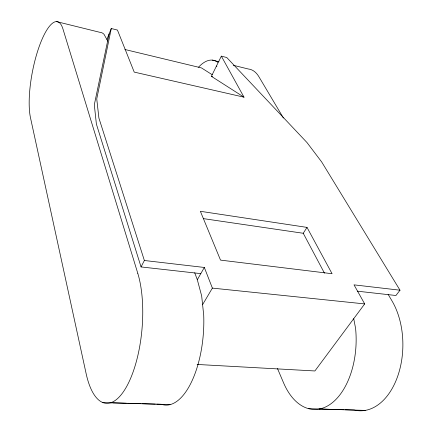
<?xml version="1.0" encoding="UTF-8"?>
<svg xmlns="http://www.w3.org/2000/svg" width="432" height="432" viewBox="0 0 432 432"><rect width="100%" height="100%" fill="white"/><g stroke="black" fill="none" stroke-linecap="round" stroke-linejoin="round"><path stroke-width="0.65" d="M244.004 97.178L211.388 76.324L221.346 56.149L244.004 97.178L134.222 72.101L117.45 30.062L111.272 28.512L96.741 98.874L98.906 118.06L144.369 260.496L141.053 266.933L200.804 273.629M109.134 33.842L94.311 104.771L96.385 124.06L141.053 266.933M106.958 39.28L111.272 28.512M156.713 404.147L161.433 404.287A73.823 32.6 -85.6 0 0 203.71 315.155L201.674 295.963L197.316 279.725L204.336 267.462L144.369 260.496M202.592 304.657L212.377 288.106L204.336 267.462M324.459 273.148L303.248 233.275L307.017 227.399L200.372 211.302L220.525 260.113L332.073 273.726L307.017 227.399M357.372 291.179L395.933 295.504L400 290.201L354.019 284.855L364.689 303.917L314.89 370.964L197.132 364.451M102.784 402.538L111.548 402.797M112.898 402.84L126.376 403.24M127.726 403.283L140.535 403.661M141.885 403.704L155.363 404.104M308.707 408.677L343.494 409.714M344.833 409.757L354.202 410.033A65.27 41.688 -89.1 0 0 397.807 375.932A65.27 41.688 -89.1 0 0 391.91 300.758L388.12 294.376M110.543 402.808L170.105 404.584M319.286 409.028L365.261 410.4M212.377 288.106L364.689 303.917M203.564 218.651L303.248 233.275M211.388 76.324L212.582 76.61M124.907 49.502L201.49 67.927L212.22 74.731M56.527 21.6L99.792 32.292A52.763 17.086 -78.8 0 1 103.988 34.263L107.746 41.083M212.366 60.118L218.905 61.733M233.291 65.286L248.335 69.007A48.168 23.377 -77.6 0 1 258.941 76.799L283.397 117.99M221.346 56.149L226.746 57.505L306.979 142.538L321.619 161.865L400 290.201M216.481 66.015L216.907 66.55M277.468 368.512L283.538 382.763A67.273 39.863 -88 0 0 331.452 403.396A67.273 39.863 -88 0 0 355.568 328.266L353.722 318.686M194.708 272.781L197.316 279.725M198.526 67.203A49.28 21.989 -77.9 0 1 217.809 62.332M137.776 273.294L62.964 29.02A54.103 14.974 -79.1 0 0 39.533 45.608A54.103 14.974 -79.1 0 0 30.51 117.877L86.125 373.604A76.459 29.144 -84.8 0 0 127.764 384.426A76.459 29.144 -84.8 0 0 137.776 273.294"/></g></svg>
